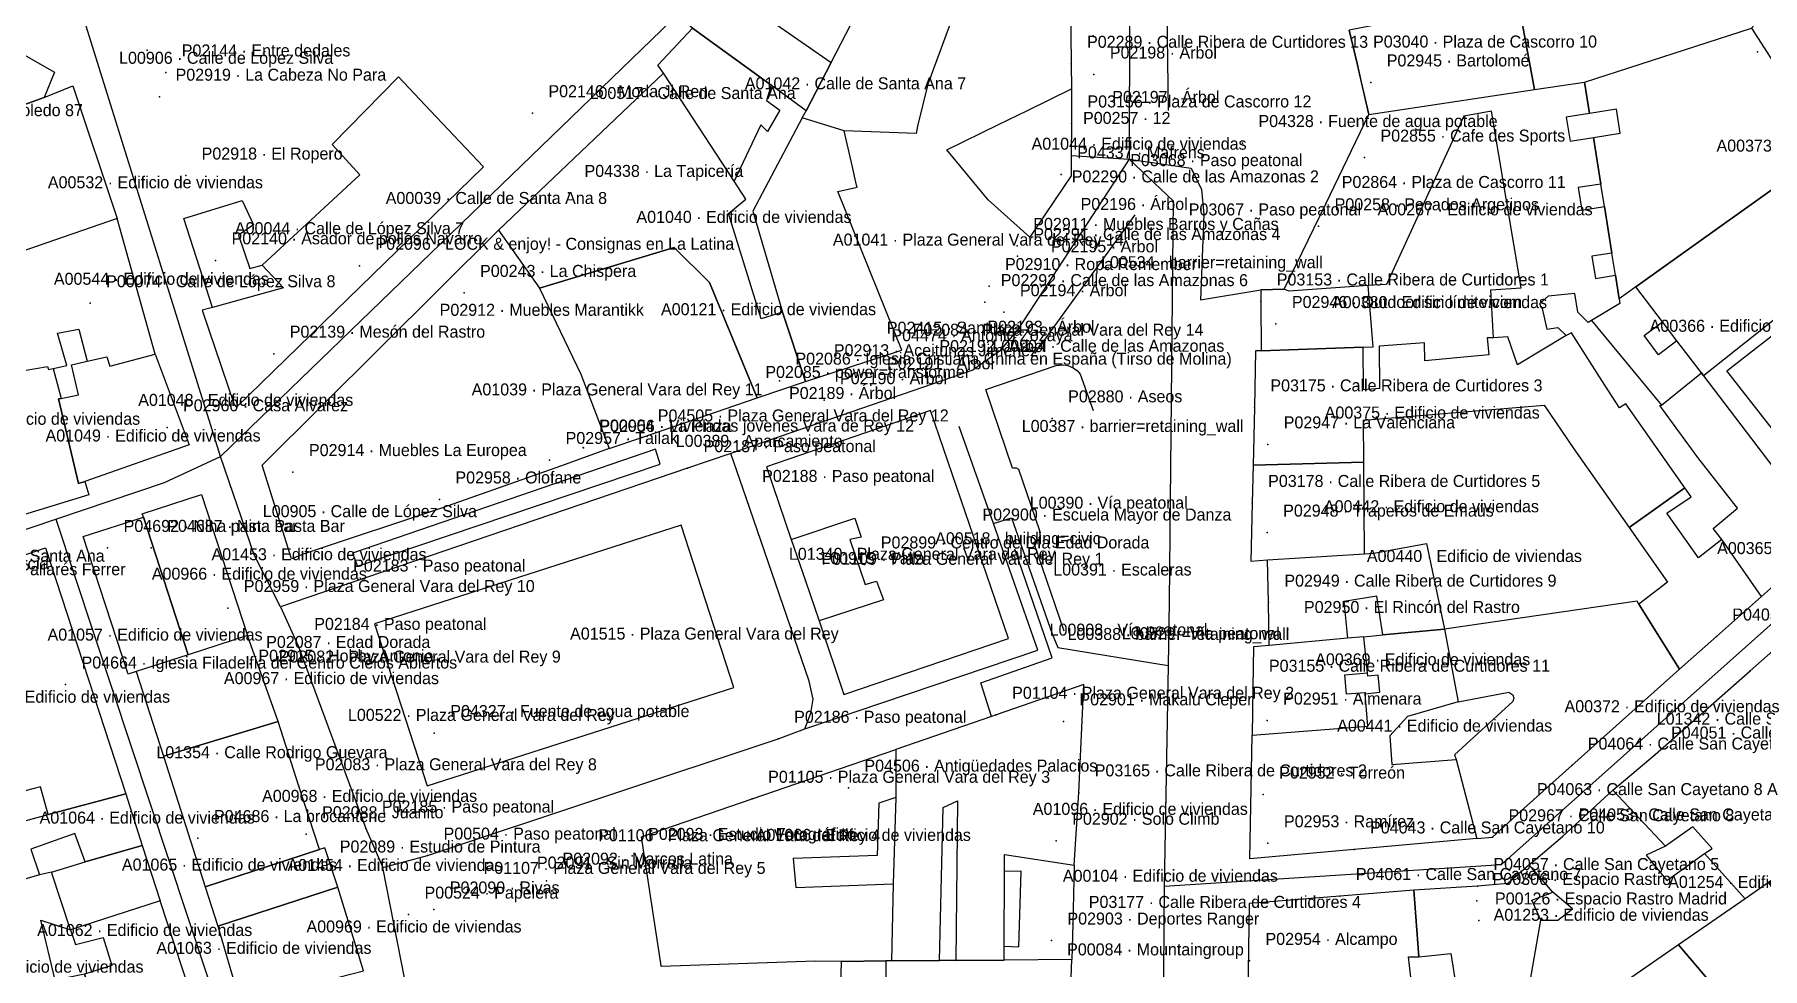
# Model space of a CAD drawing. Header units: metres. Extents: x 436207 to 441321, y 4465685 to 4475088.
# Drawn here: x 439844.1 to 440060.1, y 4473393.7 to 4473510.3 of the extents above; entities that cross this region are included whole.
import ezdxf

# ---------------------------------------------------------------- set-up
doc = ezdxf.new("R2010")
doc.units = ezdxf.units.M
for name, color, linetype, true_color in [('G_A_EDI', 7, 'CONTINUOUS', 0xa4a4a4), ('G_A_VER', 7, 'CONTINUOUS', 0x4d745d), ('G_L_ACC', 7, 'CONTINUOUS', 0xe68241), ('G_L_BAR', 7, 'CONTINUOUS', 0x333333), ('G_L_EQU', 7, 'CONTINUOUS', 0x8e5aa4), ('G_L_INF', 7, 'CONTINUOUS', 0x777777), ('G_L_UMB', 7, 'CONTINUOUS', 0x9e6a39), ('G_L_VIA', 7, 'CONTINUOUS', 0x555555), ('G_P_ACC', 7, 'CONTINUOUS', 0xe68241), ('G_P_COM', 7, 'CONTINUOUS', 0xce3b37), ('G_P_DIR', 7, 'CONTINUOUS', 0x756bb1), ('G_P_EDI', 7, 'CONTINUOUS', 0xa4a4a4), ('G_P_EQU', 7, 'CONTINUOUS', 0x8e5aa4), ('G_P_INF', 7, 'CONTINUOUS', 0x777777), ('G_P_MOB', 7, 'CONTINUOUS', 0x268c9e), ('G_P_PAT', 7, 'CONTINUOUS', 0xa63603), ('G_P_UMB', 7, 'CONTINUOUS', 0x9e6a39), ('G_P_VER', 7, 'CONTINUOUS', 0x4d745d), ('T_A_EDI', 7, 'CONTINUOUS', 0xa4a4a4), ('T_A_VER', 7, 'CONTINUOUS', 0x4d745d), ('T_L_ACC', 7, 'CONTINUOUS', 0xe68241), ('T_L_BAR', 7, 'CONTINUOUS', 0x333333), ('T_L_EQU', 7, 'CONTINUOUS', 0x8e5aa4), ('T_L_INF', 7, 'CONTINUOUS', 0x777777), ('T_L_UMB', 7, 'CONTINUOUS', 0x9e6a39), ('T_L_VIA', 7, 'CONTINUOUS', 0x555555), ('T_P_ACC', 7, 'CONTINUOUS', 0xe68241), ('T_P_COM', 7, 'CONTINUOUS', 0xce3b37), ('T_P_DIR', 7, 'CONTINUOUS', 0x756bb1), ('T_P_EDI', 7, 'CONTINUOUS', 0xa4a4a4), ('T_P_EQU', 7, 'CONTINUOUS', 0x8e5aa4), ('T_P_INF', 7, 'CONTINUOUS', 0x777777), ('T_P_MOB', 7, 'CONTINUOUS', 0x268c9e), ('T_P_PAT', 7, 'CONTINUOUS', 0xa63603), ('T_P_UMB', 7, 'CONTINUOUS', 0x9e6a39), ('T_P_VER', 7, 'CONTINUOUS', 0x4d745d)]:
    doc.layers.add(name, color=color, linetype=linetype, true_color=true_color)

msp = doc.modelspace()

# ---------------------------------------------------------------- linework, layer by layer
at = {"layer": 'G_A_EDI'}
for points in [[(439961.22, 4473540.87), (439967.36, 4473538.34), (439965.37, 4473532.48), (439961.99, 4473521.7), (439960.66, 4473517.45), (439955.75, 4473504.1), (439954.46, 4473498.86), (439954.29, 4473497.95), (439945.31, 4473498.28), (439940.06, 4473499.91), (439940.57, 4473500.78), (439943.68, 4473506.82), (439949.86, 4473518.78), (439953.37, 4473525.62)], [(440031.57, 4473503.43), (440037.83, 4473504.36), (440058.68, 4473511.11), (440059.03, 4473511.47), (440055.86, 4473516.62), (440053.69, 4473520.14), (440053.02, 4473519.52), (440044.47, 4473517.85), (440042.79, 4473517.52), (440033.23, 4473515.67), (440029.44, 4473514.93)], [(439926.35, 4473511.1), (439925.63, 4473511.68), (439928.62, 4473517.42), (439929.44, 4473516.72), (439943.68, 4473506.82), (439940.57, 4473500.78), (439936.2, 4473503.98)], [(440009.4, 4473506.68), (440009.93, 4473504.41), (440010.88, 4473500.33), (440031.57, 4473503.43), (440029.44, 4473514.93), (440021.08, 4473513.31), (440008.43, 4473510.85)], [(439846.64, 4473505.62), (439845.33, 4473502.44), (439836.06, 4473499.12), (439838.67, 4473495.51), (439837.24, 4473494.89), (439838.61, 4473490.85), (439821, 4473484.52), (439818.85, 4473490.16), (439818.06, 4473490.04), (439807.89, 4473497.09), (439814.86, 4473509.07), (439828.89, 4473502.13), (439834.81, 4473512.37), (439836.45, 4473511.41), (439838.38, 4473510.21), (439837.44, 4473508.53), (439840.93, 4473506.47), (439841.87, 4473508.32)], [(439922.74, 4473505.47), (439922.02, 4473506.48), (439926.35, 4473511.1), (439936.2, 4473503.98), (439935.6, 4473502.06), (439937.25, 4473500.86), (439935.72, 4473498.18), (439934.9, 4473499.01), (439931.58, 4473491.98)], [(440058.68, 4473511.11), (440063, 4473504.45), (440068.44, 4473496.06), (440067.97, 4473495.73), (440044.26, 4473478.78), (440042.17, 4473477.28), (440041.69, 4473480.23), (440041.24, 4473483.01), (440040.32, 4473488.81), (440039.86, 4473491.63), (440038.93, 4473497.44), (440042.3, 4473497.97), (440041.81, 4473500.99), (440038.45, 4473500.46), (440037.83, 4473504.36)], [(439934.43, 4473464.91), (439940.46, 4473466.97), (439937.59, 4473475.64), (439934.93, 4473474.78), (439930.84, 4473487.97), (439933.03, 4473489.75), (439931.58, 4473491.98), (439922.74, 4473505.47), (439902.11, 4473485.85), (439907.24, 4473478.61), (439924.06, 4473483.72), (439928.5, 4473479.33)], [(439836.06, 4473499.12), (439845.33, 4473502.44), (439848.91, 4473503.9), (439854.46, 4473487.34), (439831.41, 4473479.37), (439832.1, 4473474.73), (439825.1, 4473472.37), (439824.97, 4473473.05), (439824.38, 4473472.92), (439821, 4473484.52), (439838.61, 4473490.85), (439841.38, 4473491.94), (439838.67, 4473495.51)], [(439900.22, 4473493.8), (439893.61, 4473500.79), (439889.62, 4473505.01), (439881.34, 4473496.56), (439883.08, 4473494.67), (439884.78, 4473492.78), (439872.56, 4473481.5), (439875.24, 4473478.68), (439866.37, 4473476.2), (439865.1, 4473475.86), (439869.06, 4473464.09), (439869.36, 4473463.78)], [(439958.13, 4473495.91), (439964.61, 4473499.08), (439968.22, 4473500.83), (439973.7, 4473503.53), (439973.71, 4473499.2), (439973.69, 4473495.18), (439973.67, 4473492.67), (439971.75, 4473489.83), (439968.49, 4473484.98), (439963.32, 4473489.66)], [(440010.88, 4473500.33), (440031.57, 4473503.43), (440037.83, 4473504.36), (440038.45, 4473500.46), (440035.55, 4473500), (440036.04, 4473496.97), (440038.93, 4473497.44), (440039.86, 4473491.63), (440037.05, 4473491.18), (440037.5, 4473488.36), (440040.32, 4473488.81), (440041.24, 4473483.01), (440038.76, 4473482.62), (440039.21, 4473479.84), (440041.69, 4473480.23), (440042.17, 4473477.28), (440042.26, 4473476.72), (440038.69, 4473474.59), (440038.27, 4473474.33), (440037.01, 4473475.64), (440036.61, 4473477.97), (440033.28, 4473477.63), (440032.2, 4473476.68), (440032.54, 4473476.1), (440033.13, 4473473.49), (440034.51, 4473473.7), (440035.55, 4473472.71), (440029.46, 4473469.05), (440028.26, 4473472.56), (440026.47, 4473472.43), (440026.1, 4473478.42), (440029.89, 4473478.67), (440026.2, 4473500.74), (440022.76, 4473500.13), (440013.07, 4473479.1), (440010.77, 4473478.94), (440000.88, 4473478.26), (440000.3, 4473478.52), (440002.54, 4473483.09), (440005.49, 4473489.14)], [(439940.46, 4473466.97), (439951.86, 4473470.68), (439952.52, 4473470.9), (439944.53, 4473490.68), (439946.92, 4473491.25), (439946.87, 4473491.51), (439946.31, 4473493.94), (439945.31, 4473498.28), (439940.06, 4473499.91), (439933.91, 4473488.25), (439937.59, 4473475.64)], [(440067.97, 4473495.73), (440070.53, 4473492.21), (440075.33, 4473485.63), (440052.7, 4473467.68), (440052.44, 4473468.03), (440049.38, 4473472.05), (440047.57, 4473474.44), (440044.26, 4473478.78)], [(439862.81, 4473487.32), (439870.1, 4473489.56), (439871.5, 4473486.54), (439869.63, 4473485.23), (439871.05, 4473481.09), (439872.56, 4473481.5), (439875.24, 4473478.68), (439866.37, 4473476.2)], [(439832.1, 4473474.73), (439832.59, 4473472.15), (439832.73, 4473471.4), (439834.9, 4473472.08), (439836.96, 4473472.38), (439839.43, 4473472.74), (439840.39, 4473469.05), (439840.93, 4473468.52), (439841.4, 4473468.07), (439845.76, 4473468.82), (439845.86, 4473468.45), (439846.47, 4473468.58), (439848.16, 4473468.95), (439847.02, 4473473.02), (439849.67, 4473473.52), (439850.71, 4473469.5), (439853.16, 4473470.05), (439853.54, 4473468.89), (439859.21, 4473470.36), (439854.46, 4473487.34), (439831.41, 4473479.37)], [(439876.25, 4473444.83), (439872.58, 4473456.51), (439902.11, 4473485.85), (439907.24, 4473478.61), (439912.42, 4473467.88), (439915.95, 4473458.58), (439909.85, 4473456.41), (439895.1, 4473451.19), (439877.83, 4473445.45)], [(439907.24, 4473478.61), (439912.42, 4473467.88), (439915.95, 4473458.58), (439920.02, 4473459.97), (439934.43, 4473464.91), (439928.5, 4473479.33), (439924.06, 4473483.72)], [(439997.4, 4473470.79), (440010.15, 4473471.26), (440011.4, 4473471.31), (440010.77, 4473478.94), (440000.88, 4473478.26), (440000.3, 4473478.52), (439997.36, 4473478.41), (439997.37, 4473476.96)], [(440044.26, 4473478.78), (440042.17, 4473477.28), (440042.26, 4473476.72), (440038.69, 4473474.59), (440047.45, 4473464.03), (440052.44, 4473468.03), (440049.38, 4473472.05), (440047.08, 4473470.31), (440045.27, 4473472.7), (440047.57, 4473474.44)], [(439996.41, 4473456.51), (440010.25, 4473456.87), (440010.22, 4473462.14), (440032.78, 4473464), (440036.51, 4473458.54), (440043.41, 4473448.71), (440050.35, 4473453.68), (440043, 4473464.18), (440042.2, 4473463.67), (440039.99, 4473467.1), (440036.19, 4473473.03), (440035.55, 4473472.71), (440029.46, 4473469.05), (440028.26, 4473472.56), (440026.47, 4473472.43), (440025.65, 4473472.41), (440025.89, 4473470.3), (440017.86, 4473469.53), (440017.85, 4473471.81), (440012.16, 4473471.38), (440012.19, 4473466.11), (440010.19, 4473465.94), (440010.15, 4473471.26), (439997.4, 4473470.79), (439996.73, 4473470.79), (439996.57, 4473463.73)], [(439850.41, 4473454.49), (439850.91, 4473452.83), (439839.59, 4473449.37), (439839.2, 4473451.55), (439837.64, 4473460.44), (439836.96, 4473464.27), (439836.37, 4473467.65), (439837.69, 4473467.9), (439840.93, 4473468.52), (439841.4, 4473468.07), (439845.76, 4473468.82), (439845.86, 4473468.45), (439846.47, 4473468.58), (439847.46, 4473464.86), (439847.14, 4473464.8), (439849.63, 4473454.22)], [(439859.21, 4473470.36), (439863.45, 4473459.05), (439850.41, 4473454.49), (439849.63, 4473454.22), (439847.14, 4473464.8), (439847.46, 4473464.86), (439849.62, 4473465.28), (439848.76, 4473469.04), (439850.71, 4473469.5), (439853.16, 4473470.05), (439853.54, 4473468.89)], [(440052.7, 4473467.68), (440068.13, 4473447.39), (440063.32, 4473443.11), (440059.96, 4473440.13), (440055, 4473447.24), (440053.92, 4473448.62), (440056.93, 4473451.16), (440051.97, 4473457.47), (440047.25, 4473463.96), (440047.45, 4473464.03), (440052.44, 4473468.03)], [(439950.21, 4473439.7), (439942.19, 4473437.07), (439945.27, 4473427.88), (439965.83, 4473434.85), (439956.08, 4473463.35), (439935.61, 4473456.31), (439938.69, 4473447.23), (439946.63, 4473449.88), (439947.45, 4473447.54), (439946, 4473447.21), (439947.92, 4473441.59), (439949.35, 4473442.04)], [(439996.41, 4473456.51), (439996.29, 4473451.79), (439996.13, 4473444.52), (439998.22, 4473444.69), (440010.33, 4473445.46), (440010.25, 4473456.87)], [(440059.96, 4473440.13), (440055, 4473447.24), (440052.06, 4473444.93), (440048.13, 4473450.52), (440051.14, 4473452.56), (440050.35, 4473453.68), (440043.41, 4473448.71), (440048.2, 4473441.9), (440044.63, 4473439.17), (440049.71, 4473431.04), (440054.3, 4473435.11)], [(439857.73, 4473450.03), (439857.6, 4473450.44), (439865.01, 4473452.84), (439870.76, 4473435.25), (439863.35, 4473432.84)], [(439863.35, 4473432.84), (439856.84, 4473430.73), (439855.85, 4473430.41), (439850.23, 4473447.59), (439857.73, 4473450.03)], [(439834.43, 4473442.46), (439845.49, 4473446.19), (439855.55, 4473415.44), (439845.85, 4473412.87), (439844.88, 4473416.34), (439842.95, 4473415.82), (439842.24, 4473418.05), (439840.73, 4473422.74)], [(439998.22, 4473444.69), (440010.33, 4473445.46), (440011.51, 4473445.52), (440018.09, 4473446.73), (440020.33, 4473436.04), (440012.61, 4473435.32), (440011.88, 4473440.14), (440007.75, 4473439.5), (440008.19, 4473434.9), (439998.43, 4473433.99), (439998.32, 4473439.34)], [(440024.38, 4473409.88), (440026.33, 4473410.03), (440029.87, 4473413.3), (440036.24, 4473418.99), (440049.71, 4473431.04), (440044.63, 4473439.17), (440044.41, 4473439.52), (440020.33, 4473436.04), (440022.04, 4473426.95), (440028.35, 4473428.15), (440028.85, 4473427.83), (440029.01, 4473427.42), (440028.87, 4473427), (440021.59, 4473420.35), (440021.77, 4473419.75)], [(439856.84, 4473430.73), (439860.23, 4473420.17), (439874.56, 4473424.48), (439872.66, 4473429.85), (439870.76, 4473435.25), (439863.35, 4473432.84)], [(439996.02, 4473407.35), (439996.28, 4473422.8), (440010.73, 4473423.93), (440010.42, 4473427.94), (440012.26, 4473428.16), (440012.04, 4473430.27), (440010.75, 4473430.15), (440010.71, 4473430.56), (440010.26, 4473435.09), (440012.61, 4473435.32), (440020.33, 4473436.04), (440022.04, 4473426.95), (440015.72, 4473425.14), (440013.48, 4473422.7), (440013.73, 4473419.14), (440021.77, 4473419.75), (440024.38, 4473409.88), (440009.03, 4473408.51)], [(439996.48, 4473433.81), (439996.39, 4473428.71), (439996.28, 4473422.8), (440010.73, 4473423.93), (440010.42, 4473427.94), (440010.4, 4473428.06), (440008.08, 4473427.9), (440007.87, 4473430.31), (440010.71, 4473430.56), (440010.26, 4473435.09), (440008.19, 4473434.9), (439998.43, 4473433.99)], [(440041.35, 4473415.9), (440046.64, 4473420.37), (440058.52, 4473430.82), (440064.18, 4473435.83), (440079.85, 4473417.67), (440070.93, 4473411.44), (440060.83, 4473404.39), (440057.89, 4473402.34), (440052.84, 4473407.99), (440053.76, 4473408.63), (440051.36, 4473411.32), (440047.94, 4473408.92)], [(439951.21, 4473394.59), (439957.24, 4473394.64), (439957.67, 4473413.77), (439959.47, 4473414.58), (439959.25, 4473394.65), (439965.31, 4473394.69), (439965.32, 4473396.42), (439965.35, 4473405.76), (439965.35, 4473407.89), (439974.06, 4473406.53), (439974.62, 4473415.64), (439975.27, 4473429.1), (439964.3, 4473425.33), (439963.73, 4473425.13), (439951.75, 4473421.01), (439951.75, 4473414.99), (439951.42, 4473404.2)], [(439879.74, 4473408.5), (439877.17, 4473416.4), (439874.56, 4473424.48), (439860.23, 4473420.17), (439865.44, 4473403.83)], [(439919.99, 4473410.07), (439933.81, 4473414.84), (439951.75, 4473421.01), (439951.75, 4473414.99), (439949.66, 4473414.29), (439949.42, 4473407.77), (439938.92, 4473407.38), (439939.28, 4473403.77), (439951.42, 4473404.2), (439951.21, 4473394.59), (439950.5, 4473394.59), (439944.96, 4473394.5), (439941.71, 4473394.54), (439922.43, 4473393.89), (439922.4, 4473394.25)], [(439855.55, 4473415.44), (439857.6, 4473408.99), (439850.48, 4473406.96), (439849.17, 4473410.49), (439843.66, 4473408.56), (439844.74, 4473405.34), (439840.39, 4473404.06), (439839.55, 4473406.68), (439838.16, 4473410.8), (439845.85, 4473412.87)], [(440030.93, 4473406.6), (440035.09, 4473410.14), (440041.35, 4473415.9), (440047.94, 4473408.92), (440045.52, 4473407.78), (440048.11, 4473404.64), (440052.84, 4473407.99), (440057.89, 4473402.34), (440049.57, 4473396.59), (440043.19, 4473392.19), (440036.14, 4473387.32), (440035.15, 4473386.64), (440030.05, 4473386.29), (440032.38, 4473399.68), (440034.48, 4473399.67), (440036.31, 4473401.08), (440033.85, 4473403.19)], [(439857.6, 4473408.99), (439859.84, 4473402.08), (439848.62, 4473398.46), (439846.24, 4473405.66), (439850.48, 4473406.96)], [(439865.44, 4473403.83), (439867.04, 4473398.93), (439882.04, 4473403.82), (439880.43, 4473408.72), (439879.74, 4473408.5)], [(439838.66, 4473381.38), (439853.01, 4473385.09), (439850.38, 4473392.95), (439846.71, 4473392.17), (439844.9, 4473399.68), (439848.62, 4473398.46), (439846.24, 4473405.66), (439844.74, 4473405.34), (439840.39, 4473404.06), (439839.55, 4473406.68), (439832.98, 4473404.61), (439834.24, 4473399.07), (439838.1, 4473399.33), (439840.43, 4473390.75), (439836.64, 4473389.64)], [(439974.06, 4473406.53), (439973.88, 4473399.21), (439973.77, 4473394.75), (439965.31, 4473394.69), (439965.32, 4473396.42), (439967.12, 4473396.35), (439967.42, 4473405.8), (439965.35, 4473405.76), (439965.35, 4473407.89)], [(440022.1, 4473385.82), (440030.05, 4473386.29), (440032.38, 4473399.68), (440031.23, 4473402.17), (440033.85, 4473403.19), (440030.93, 4473406.6), (440028.23, 4473404.28), (440024.44, 4473403.94), (440016.5, 4473403.41), (440017.11, 4473395.1), (440021.14, 4473395.51), (440021.84, 4473391.01)], [(439867.04, 4473398.93), (439869.85, 4473389.39), (439885.24, 4473393.35), (439882.04, 4473403.82)], [(440074.88, 4473366.83), (440079.26, 4473370.97), (440084.48, 4473375.53), (440073.27, 4473389.22), (440060.83, 4473404.39), (440057.89, 4473402.34), (440049.57, 4473396.59)], [(439853.01, 4473385.09), (439864.45, 4473388.01), (439859.84, 4473402.08), (439848.62, 4473398.46), (439849.26, 4473396.63), (439852.73, 4473397.52), (439853.78, 4473394), (439850.38, 4473392.95)], [(439995.59, 4473377.64), (440004.63, 4473374.65), (440004.5, 4473379.64), (440011.4, 4473379.76), (440009.07, 4473371.91), (440013.86, 4473370.07), (440017.9, 4473368.33), (440022.43, 4473378.98), (440022.1, 4473385.82), (440021.84, 4473391.01), (440016.31, 4473390.71), (440015.83, 4473395.11), (440017.11, 4473395.1), (440016.5, 4473403.41), (440007.25, 4473402.69), (439995.94, 4473401.77), (439995.73, 4473387.66)], [(440058.83, 4473357.25), (440067.44, 4473362.29), (440074.88, 4473366.83), (440049.57, 4473396.59), (440043.19, 4473392.19), (440055, 4473373.51), (440051.69, 4473372.17)], [(439950.53, 4473387.86), (439951.79, 4473387.86), (439951.09, 4473366.13), (439957.66, 4473365.93), (439957.75, 4473375.28), (439962.91, 4473375.15), (439963.01, 4473378.24), (439973.12, 4473377.98), (439972.8, 4473367.04), (439972.45, 4473358.01), (439952.19, 4473358.37), (439940.71, 4473358.19), (439940.86, 4473364.16), (439943.92, 4473364.13), (439944.1, 4473368.78), (439941.01, 4473368.92), (439941.18, 4473376.49), (439944.35, 4473376.46), (439944.5, 4473382.27), (439941.38, 4473382.29), (439941.64, 4473390.01), (439944.84, 4473389.98), (439944.96, 4473394.5), (439950.5, 4473394.59)], [(439973.12, 4473377.98), (439973.77, 4473394.75), (439965.31, 4473394.69), (439959.25, 4473394.65), (439957.24, 4473394.64), (439951.21, 4473394.59), (439950.5, 4473394.59), (439950.53, 4473387.86), (439951.79, 4473387.86), (439958.02, 4473387.77), (439957.75, 4473375.28), (439962.91, 4473375.15), (439963.01, 4473378.24)]]:
    msp.add_lwpolyline(points, close=True, dxfattribs=at)
at = {"layer": 'G_A_VER'}
msp.add_lwpolyline([(439973.56, 4473517.74), (439973.66, 4473506.65), (439973.7, 4473503.53), (439973.71, 4473499.2), (439973.69, 4473495.18), (439980.91, 4473494.74), (439988.68, 4473493.62), (439989.95, 4473490.97), (439990.24, 4473487.86), (439989.84, 4473477.17), (439997.36, 4473478.41), (440000.3, 4473478.52), (440002.54, 4473483.09), (440005.49, 4473489.14), (440010.88, 4473500.33), (440009.4, 4473506.68), (440008.43, 4473510.85)], dxfattribs=at)
for points in [[(440052.7, 4473467.68), (440068.13, 4473447.39), (440089.21, 4473466.14), (440075.33, 4473485.63)], [(440070.3, 4473479.74), (440079.47, 4473468.03), (440064.77, 4473456.6), (440055.6, 4473468.31)], [(439886.61, 4473436.71), (439893.18, 4473416.44), (439931.51, 4473428.75), (439924.94, 4473449.03)]]:
    msp.add_lwpolyline(points, close=True, dxfattribs=at)
at = {"layer": 'G_L_ACC'}
msp.add_lwpolyline([(439967.58, 4473446.02), (439971.31, 4473435.44)], dxfattribs=at)
at = {"layer": 'G_L_BAR'}
for points in [[(439983.51, 4473528.9), (439983.52, 4473525.59), (439985.45, 4473525.57), (439985.79, 4473500.8)], [(439969.15, 4473470.45), (439981.66, 4473487.8)], [(439972.81, 4473435.77), (439969.01, 4473446.86), (439969.43, 4473447.05), (439969.75, 4473447.36), (439969.82, 4473447.74), (439969.78, 4473448.31), (439967.13, 4473455.98), (439966.85, 4473456.12), (439966.55, 4473456.15), (439966.35, 4473456.13), (439963.03, 4473465.98), (439971.79, 4473468.98), (439972.7, 4473469.04), (439973.26, 4473468.95), (439973.92, 4473468.68), (439974.48, 4473468.31), (439974.79, 4473467.87), (439976.41, 4473463.34)], [(439938.69, 4473447.23), (439940.48, 4473442.07), (439942.19, 4473437.07)], [(439963.73, 4473425.13), (439962.38, 4473429.34), (439971.3, 4473432.43), (439966.63, 4473446.03)]]:
    msp.add_lwpolyline(points, dxfattribs=at)
at = {"layer": 'G_L_EQU'}
msp.add_lwpolyline([(439883.88, 4473445.51), (439884.49, 4473443.89), (439922.31, 4473456.63), (439921.72, 4473458.52), (439883.88, 4473445.51)], dxfattribs=at)
at = {"layer": 'G_L_INF'}
for points in [[(439980.91, 4473494.74), (439986.41, 4473489.53), (439986.37, 4473485.71), (439985.94, 4473439.45), (439985.8, 4473431.49), (439985.3, 4473403.91), (439985.17, 4473387.84), (439984.8, 4473340.5), (439981.22, 4473278.95), (439980.52, 4473259.02), (439980.78, 4473255.9), (439987.15, 4473180.35), (439987.72, 4473173.55)], [(439985.3, 4473403.91), (440027.46, 4473406.62), (440093.78, 4473465.69)], [(439782.52, 4473428.36), (439784.58, 4473428.76), (439846.79, 4473449.77), (439860.36, 4473454.36), (439867.36, 4473457.6)], [(439846.79, 4473449.77), (439867.93, 4473386.06)], [(439912.93, 4473153.2), (439910.52, 4473165.87), (439889.04, 4473283.3), (439887.4, 4473308.45), (439886.94, 4473315.54), (439887.51, 4473320.49), (439892.61, 4473364.29), (439890.46, 4473392.07), (439887.66, 4473406.27)]]:
    msp.add_lwpolyline(points, dxfattribs=at)
at = {"layer": 'G_L_UMB'}
msp.add_lwpolyline([(439867.36, 4473457.6), (439923.73, 4473512.07), (439942.43, 4473548.6), (439943.93, 4473551.56)], dxfattribs=at)
at = {"layer": 'G_L_VIA'}
for points in [[(439979.85, 4473590.8), (439979.77, 4473583.84), (439980.57, 4473549.98), (439980.85, 4473537.9), (439980.99, 4473531.22), (439980.91, 4473494.74)], [(439867.36, 4473457.6), (439846.89, 4473523.28), (439843.86, 4473529.31), (439830.29, 4473547.91)], [(439980.91, 4473494.74), (439979.06, 4473491.87), (439967.02, 4473473.45), (439964.74, 4473470.74), (439961.38, 4473468.37), (439931.14, 4473457.98)], [(439940.38, 4473423.57), (439969.51, 4473433.4), (439963.97, 4473449.22), (439959.67, 4473461.34)], [(439887.66, 4473406.27), (439893.25, 4473407.74), (439937.06, 4473422.33), (439940.38, 4473423.57), (439941.14, 4473425.52), (439941.44, 4473427.28), (439940.94, 4473429.52), (439933.06, 4473452.42), (439931.14, 4473457.98), (439925.75, 4473456.14), (439881.95, 4473441.23), (439874.87, 4473438.83)], [(439874.87, 4473438.83), (439871.59, 4473445.32), (439867.36, 4473457.6)], [(439963.97, 4473449.22), (439966.2, 4473449.93), (439967.58, 4473446.02)], [(439874.87, 4473438.83), (439877.09, 4473433.94), (439885.54, 4473411.12), (439887.66, 4473406.27)], [(439971.31, 4473435.44), (439972.02, 4473433.75), (439985.8, 4473431.49)]]:
    msp.add_lwpolyline(points, dxfattribs=at)
at = {"layer": 'G_P_ACC'}
for p in [(439979.06, 4473491.87), (439986.37, 4473485.71), (439925.75, 4473456.14), (439933.06, 4473452.42), (439881.95, 4473441.23), (439877.09, 4473433.94), (439937.06, 4473422.33), (439885.54, 4473411.12), (439893.25, 4473407.74)]:
    msp.add_point(p, dxfattribs=at)
at = {"layer": 'G_P_COM'}
for p in [(439858.21, 4473508.37), (440059.43, 4473508.13), (439860.53, 4473505.57), (440011.11, 4473504.32), (439906.35, 4473500.48), (439973.16, 4473497.14), (439863.02, 4473492.69), (439910.86, 4473490.52), (439966.94, 4473483.9), (439963.41, 4473478.88), (439892.76, 4473473.17), (439999.26, 4473474.15), (439942.02, 4473468.12), (439998.24, 4473459.11), (439876.43, 4473455.65), (439908.5, 4473457.16), (439894.73, 4473452.23), (439998.17, 4473448.09), (439868.29, 4473438.67), (440000.77, 4473436.05), (439870.11, 4473429.96), (439972.71, 4473424.51), (439998.17, 4473424.61), (439945.84, 4473416.23), (439997.67, 4473415.36), (439878.07, 4473410.41), (439864.56, 4473409.93), (439971.81, 4473409.6), (439998.27, 4473409.28), (439880.28, 4473406.13), (439918.81, 4473407.7), (439904.92, 4473404.12), (439908.11, 4473404.61), (439971.21, 4473397.13), (439995.96, 4473394.59)]:
    msp.add_point(p, dxfattribs=at)
at = {"layer": 'G_P_DIR'}
for p in [(439973.66, 4473506.65), (439971.75, 4473489.83), (439966.95, 4473482.63), (439962.88, 4473476.88)]:
    msp.add_point(p, dxfattribs=at)
at = {"layer": 'G_P_EDI'}
msp.add_point((439912.69, 4473458.71), dxfattribs=at)
at = {"layer": 'G_P_EQU'}
for p in [(439972.43, 4473492.84), (440004.6, 4473486.35), (439884.74, 4473481.42), (439897.81, 4473478.03), (439874.03, 4473470.44), (439937.22, 4473467.07), (439853.27, 4473446.17), (439858.72, 4473446.18), (439871.08, 4473431.68), (439848.01, 4473429.11), (440024.35, 4473402.08), (439894.03, 4473401.01), (440024.64, 4473399.64)]:
    msp.add_point(p, dxfattribs=at)
at = {"layer": 'G_P_INF'}
msp.add_point((439933.46, 4473465.41), dxfattribs=at)
at = {"layer": 'G_P_MOB'}
for p in [(439995.08, 4473496.75), (439971.3, 4473462.36), (439894.09, 4473423.05), (439890.87, 4473400.37)]:
    msp.add_point(p, dxfattribs=at)
at = {"layer": 'G_P_PAT'}
for p in [(439851.08, 4473476.74), (439949.22, 4473470)]:
    msp.add_point(p, dxfattribs=at)
at = {"layer": 'G_P_UMB'}
for p in [(440009.4, 4473506.68), (439859.76, 4473502.54), (439973.71, 4473499.2), (440010.33, 4473494.93), (440005.49, 4473489.14), (439866.76, 4473482.1), (439997.37, 4473476.96), (439948.64, 4473470.94), (439951.86, 4473470.68), (439996.57, 4473463.73), (439860.69, 4473461.24), (439920.02, 4473459.97), (439912.73, 4473458.67), (439996.29, 4473451.79), (439960.59, 4473447.6), (439947.89, 4473444.11), (439940.48, 4473442.07), (439998.32, 4473439.34), (440054.3, 4473435.11), (439872.66, 4473429.85), (440058.52, 4473430.82), (439996.39, 4473428.71), (439964.3, 4473425.33), (440036.24, 4473418.99), (440046.64, 4473420.37), (439877.17, 4473416.4), (439933.81, 4473414.84), (439974.62, 4473415.64), (440029.87, 4473413.3), (440009.03, 4473408.51), (440026.33, 4473410.03), (440035.09, 4473410.14), (439912.57, 4473407.54), (440024.44, 4473403.94), (439898.25, 4473403.46), (440007.25, 4473402.69), (439973.88, 4473399.21)]:
    msp.add_point(p, dxfattribs=at)
at = {"layer": 'G_P_VER'}
for p in [(439976.42, 4473510.13), (439993.03, 4473509.33), (439976.51, 4473505.31), (439976.81, 4473499.76), (439972.86, 4473486.39), (439969.15, 4473481.1), (439965.28, 4473475.62), (439961.21, 4473471.06), (439955.21, 4473468.64), (439948.66, 4473466.49), (439942.79, 4473464.63), (439936.42, 4473462.78)]:
    msp.add_point(p, dxfattribs=at)

# ---------------------------------------------------------------- texts
at = {"layer": 'T_A_EDI'}
for s, p in [('A01042 · Calle de Santa Ana 7', (439932.9, 4473503.46)), ('A00545 · Calle de Toledo 87', (439824.64, 4473500.11)), ('A01044 · Edificio de viviendas', (439968.73, 4473495.92)), ('A00373 · Edificio de viviendas', (440054.32, 4473495.68)), ('A00532 · Edificio de viviendas', (439845.8, 4473491.1)), ('A00039 · Calle de Santa Ana 8', (439888.02, 4473489.14)), ('A01040 · Edificio de viviendas', (439919.35, 4473486.78)), ('A00267 · Edificio de viviendas', (440011.97, 4473487.72)), ('A00044 · Calle de López Silva 7', (439869.17, 4473485.36)), ('A01041 · Plaza General Vara del Rey 14', (439943.9, 4473483.94)), ('A00544 · Edificio de viviendas', (439846.55, 4473479.05)), ('A00380 · Edificio de viviendas', (440006.28, 4473476.13)), ('A00121 · Edificio de viviendas', (439922.42, 4473475.25)), ('A00366 · Edificio', (440045.97, 4473473.18)), ('A01039 · Plaza General Vara del Rey 11', (439898.76, 4473465.23)), ('A01048 · Edificio de viviendas', (439857.09, 4473463.92)), ('A01050 · Edificio de viviendas', (439830.46, 4473461.56)), ('A00375 · Edificio de viviendas', (440005.36, 4473462.34)), ('A01049 · Edificio de viviendas', (439845.51, 4473459.47)), ('A00442 · Edificio de viviendas', (440005.26, 4473450.63)), ('A00518 · building=civic', (439956.68, 4473446.63)), ('A00365 · Edificio de viviendas', (440054.4, 4473445.41)), ('A01453 · Edificio de viviendas', (439866.25, 4473444.64)), ('A00440 · Edificio de viviendas', (440010.63, 4473444.42)), ('A00966 · Edificio de viviendas', (439858.79, 4473442.21)), ('A01057 · Edificio de viviendas', (439845.76, 4473434.6)), ('A00369 · Edificio de viviendas', (440004.17, 4473431.51)), ('A00967 · Edificio de viviendas', (439867.8, 4473429.16)), ('A01056 · Edificio de viviendas', (439834.2, 4473426.84)), ('A00372 · Edificio de viviendas', (440035.33, 4473425.65)), ('A00441 · Edificio de viviendas', (440006.92, 4473423.23)), ('A00968 · Edificio de viviendas', (439872.57, 4473414.45)), ('A01064 · Edificio de viviendas', (439844.77, 4473411.74)), ('A01096 · Edificio de viviendas', (439968.88, 4473412.83)), ('A01066 · Edificio de viviendas', (439934.27, 4473409.58)), ('A01065 · Edificio de viviendas', (439855.05, 4473405.87)), ('A01454 · Edificio de viviendas', (439875.74, 4473405.82)), ('A00104 · Edificio de viviendas', (439972.64, 4473404.48)), ('A01254 · Edificio de viviendas', (440048.28, 4473403.71)), ('A00969 · Edificio de viviendas', (439878.12, 4473398.14)), ('A01253 · Edificio de viviendas', (440026.47, 4473399.6)), ('A01062 · Edificio de viviendas', (439844.47, 4473397.7)), ('A01063 · Edificio de viviendas', (439859.37, 4473395.47)), ('A01061 · Edificio de viviendas', (439830.88, 4473393.12))]:
    msp.add_text(s, height=1.5, dxfattribs=at).set_placement(p)
at = {"layer": 'T_A_VER'}
msp.add_text('A01515 · Plaza General Vara del Rey', height=1.5, dxfattribs=at).set_placement((439911.06, 4473434.73))
at = {"layer": 'T_L_ACC'}
msp.add_text('L00391 · Escaleras', height=1.5, dxfattribs=at).set_placement((439971.44, 4473442.73))
at = {"layer": 'T_L_BAR'}
for s, p in [('L00534 · barrier=retaining_wall', (439977.41, 4473481.12)), ('L00387 · barrier=retaining_wall', (439967.5, 4473460.66)), ('L00915 · Valla', (439942.45, 4473444.15)), ('L00388 · barrier=retaining_wall', (439973.22, 4473434.68))]:
    msp.add_text(s, height=1.5, dxfattribs=at).set_placement(p)
at = {"layer": 'T_L_EQU'}
msp.add_text('L00389 · Aparcamiento', height=1.5, dxfattribs=at).set_placement((439924.26, 4473458.8))
at = {"layer": 'T_L_INF'}
for s, p in [('L00516 · Calle de Santa Ana', (439827.13, 4473444.45)), ('L01342 · Calle San Cayetano', (440046.85, 4473424.1)), ('L01354 · Calle Rodrigo Guevara', (439859.36, 4473419.91))]:
    msp.add_text(s, height=1.5, dxfattribs=at).set_placement(p)
at = {"layer": 'T_L_UMB'}
msp.add_text('L00517 · Calle de Santa Ana', height=1.5, dxfattribs=at).set_placement((439913.49, 4473502.25))
at = {"layer": 'T_L_VIA'}
for s, p in [('L00906 · Calle de López Silva', (439854.7, 4473506.65)), ('L00904 · Calle de las Amazonas', (439963.83, 4473470.68)), ('L00905 · Calle de López Silva', (439872.66, 4473450.02)), ('L00390 · Vía peatonal', (439968.5, 4473451.08)), ('L01340 · Plaza General Vara del Rey', (439938.4, 4473444.69)), ('L00908 · Vía peatonal', (439970.98, 4473435.22)), ('L00529 · Vía peatonal', (439980, 4473434.77)), ('L00522 · Plaza General Vara del Rey', (439883.3, 4473424.57))]:
    msp.add_text(s, height=1.5, dxfattribs=at).set_placement(p)
at = {"layer": 'T_P_ACC'}
for s, p in [('P03068 · Paso peatonal', (439981.06, 4473493.87)), ('P03067 · Paso peatonal', (439988.37, 4473487.71)), ('P02187 · Paso peatonal', (439927.75, 4473458.14)), ('P02188 · Paso peatonal', (439935.06, 4473454.42)), ('P02183 · Paso peatonal', (439883.95, 4473443.23)), ('P02184 · Paso peatonal', (439879.09, 4473435.94)), ('P02186 · Paso peatonal', (439939.06, 4473424.33)), ('P02185 · Paso peatonal', (439887.54, 4473413.12)), ('P00504 · Paso peatonal', (439895.25, 4473409.74))]:
    msp.add_text(s, height=1.5, dxfattribs=at).set_placement(p)
at = {"layer": 'T_P_COM'}
for s, p in [('P02144 · Entre dedales', (439862.53, 4473507.57)), ('P02945 · Bartolomé', (440013.11, 4473506.32)), ('P02146 · Moda Ji Ren', (439908.35, 4473502.48)), ('P00257 · 12', (439975.16, 4473499.14)), ('P02918 · El Ropero', (439865.02, 4473494.69)), ('P04338 · La Tapicería', (439912.86, 4473492.52)), ('P02911 · Muebles Barros y Cañas', (439968.94, 4473485.9)), ('P02910 · Ropa Remember', (439965.41, 4473480.88)), ('P02946 · Outdoor sin límite.com', (440001.26, 4473476.15)), ('P02912 · Muebles Marantikk', (439894.76, 4473475.17)), ('P02913 · Aceitunas Jiménez', (439944.02, 4473470.12)), ('P02947 · La Valenciana', (440000.24, 4473461.11)), ('P02957 · Tailak', (439910.5, 4473459.16)), ('P02914 · Muebles La Europea', (439878.43, 4473457.65)), ('P02958 · Olofane', (439896.73, 4473454.23)), ('P02948 · Traperos de Emaús', (440000.17, 4473450.09)), ('P02959 · Plaza General Vara del Rey 10', (439870.29, 4473440.67)), ('P02950 · El Rincón del Rastro', (440002.77, 4473438.05)), ('P02915 · Hobby Antonio', (439872.11, 4473431.96)), ('P02901 · Makalu Cleper', (439974.71, 4473426.51)), ('P02951 · Almenara', (440000.17, 4473426.61)), ('P04506 · Antigüedades Palacios', (439947.84, 4473418.23)), ('P02952 · Torreón', (439999.67, 4473417.36)), ('P04686 · La brocanterie', (439866.56, 4473411.93)), ('P02088 · Juanito', (439880.07, 4473412.41)), ('P02902 · Solo Climb', (439973.81, 4473411.6)), ('P02953 · Ramírez', (440000.27, 4473411.28)), ('P02093 · Estudio Fotográfico', (439920.81, 4473409.7)), ('P02089 · Estudio de Pintura', (439882.28, 4473408.13)), ('P02092 · Marcos Latina', (439910.11, 4473406.61)), ('P02091 · Sin Morralla', (439906.92, 4473406.12)), ('P02903 · Deportes Ranger', (439973.21, 4473399.13)), ('P02954 · Alcampo', (439997.96, 4473396.59)), ('P00084 · Mountaingroup', (439973.17, 4473395.28))]:
    msp.add_text(s, height=1.5, dxfattribs=at).set_placement(p)
at = {"layer": 'T_P_DIR'}
for s, p in [('P02289 · Calle Ribera de Curtidores 13', (439975.66, 4473508.65)), ('P02290 · Calle de las Amazonas 2', (439973.75, 4473491.83)), ('P02291 · Calle de las Amazonas 4', (439968.95, 4473484.63)), ('P02292 · Calle de las Amazonas 6', (439964.88, 4473478.88))]:
    msp.add_text(s, height=1.5, dxfattribs=at).set_placement(p)
at = {"layer": 'T_P_EDI'}
msp.add_text('P00004 · Viviendas jovenes Vara de Rey 12', height=1.5, dxfattribs=at).set_placement((439914.69, 4473460.71))
at = {"layer": 'T_P_EQU'}
for s, p in [('P04337 · Mafrens', (439974.43, 4473494.84)), ('P00258 · Pecados Argetinos', (440006.6, 4473488.35)), ('P02096 · LOCK & enjoy! - Consignas en La Latina', (439886.74, 4473483.42)), ('P00243 · La Chispera', (439899.81, 4473480.03)), ('P02139 · Mesón del Rastro', (439876.03, 4473472.44)), ('P02086 · Iglesia Cristiana China en España (Tirso de Molina)', (439939.22, 4473469.07)), ('P04692 · Nina pasta bar', (439855.27, 4473448.17)), ('P04687 · Nina Pasta Bar', (439860.72, 4473448.18)), ('P02087 · Edad Dorada', (439873.08, 4473433.68)), ('P04664 · Iglesia Filadelfia del Centro Cielos Abiertos', (439850.01, 4473431.11)), ('P02090 · Rivas', (439896.03, 4473403.01)), ('P00306 · Espacio Rastro', (440026.35, 4473404.08)), ('P00126 · Espacio Rastro Madrid', (440026.64, 4473401.64))]:
    msp.add_text(s, height=1.5, dxfattribs=at).set_placement(p)
at = {"layer": 'T_P_INF'}
msp.add_text('P02085 · power=transformer', height=1.5, dxfattribs=at).set_placement((439935.46, 4473467.41))
at = {"layer": 'T_P_MOB'}
for s, p in [('P04328 · Fuente de agua potable', (439997.08, 4473498.75)), ('P02880 · Aseos', (439973.3, 4473464.36)), ('P04327 · Fuente de agua potable', (439896.09, 4473425.05)), ('P00524 · Papelera', (439892.87, 4473402.37))]:
    msp.add_text(s, height=1.5, dxfattribs=at).set_placement(p)
at = {"layer": 'T_P_PAT'}
for s, p in [('P00074 · Calle de López Silva 8', (439853.08, 4473478.74)), ('P04474 · Antonio Zozaya', (439951.22, 4473472)), ('P02181 · Ángel Trevijano García', (439816.73, 4473443.49)), ('P02178 · Pedro Pallarés Ferrer', (439827.63, 4473442.77))]:
    msp.add_text(s, height=1.5, dxfattribs=at).set_placement(p)
at = {"layer": 'T_P_UMB'}
for s, p in [('P03040 · Plaza de Cascorro 10', (440011.4, 4473508.68)), ('P02919 · La Cabeza No Para', (439861.76, 4473504.54)), ('P03156 · Plaza de Cascorro 12', (439975.71, 4473501.2)), ('P02855 · Cafe des Sports', (440012.33, 4473496.93)), ('P02864 · Plaza de Cascorro 11', (440007.49, 4473491.14)), ('P02140 · Asador de pollos Navarro', (439868.76, 4473484.1)), ('P03153 · Calle Ribera de Curtidores 1', (439999.37, 4473478.96)), ('P02415 · Santurce', (439950.64, 4473472.94)), ('P02084 · Plaza General Vara del Rey 14', (439953.86, 4473472.68)), ('P03175 · Calle Ribera de Curtidores 3', (439998.57, 4473465.73)), ('P02960 · Casa Álvarez', (439862.69, 4473463.24)), ('P02956 · La Plaza', (439914.73, 4473460.67)), ('P04505 · Plaza General Vara del Rey 12', (439922.02, 4473461.97)), ('P03178 · Calle Ribera de Curtidores 5', (439998.29, 4473453.79)), ('P02900 · Escuela Mayor de Danza', (439962.59, 4473449.6)), ('P02899 · Centro de Día Edad Dorada', (439949.89, 4473446.11)), ('P01109 · Plaza General Vara del Rey 1', (439942.48, 4473444.07)), ('P02949 · Calle Ribera de Curtidores 9', (440000.32, 4473441.34)), ('P04059 · Calle San Cayetano 6', (440056.3, 4473437.11)), ('P02082 · Plaza General Vara del Rey 9', (439874.66, 4473431.85)), ('P03155 · Calle Ribera de Curtidores 11', (439998.39, 4473430.71)), ('P01104 · Plaza General Vara del Rey 2', (439966.3, 4473427.33)), ('P04051 · Calle San Cayetano 3 C', (440048.64, 4473422.37)), ('P04064 · Calle San Cayetano 8 B', (440038.24, 4473420.99)), ('P02083 · Plaza General Vara del Rey 8', (439879.17, 4473418.4)), ('P03165 · Calle Ribera de Curtidores 2', (439976.62, 4473417.64)), ('P01105 · Plaza General Vara del Rey 3', (439935.81, 4473416.84)), ('P04063 · Calle San Cayetano 8 A', (440031.87, 4473415.3)), ('P02967 · Calle San Cayetano 8', (440028.33, 4473412.03)), ('P04053 · Calle San Cayetano 3', (440037.09, 4473412.14)), ('P01106 · Plaza General Vara del Rey 4', (439914.57, 4473409.54)), ('P04043 · Calle San Cayetano 10', (440011.03, 4473410.51)), ('P01107 · Plaza General Vara del Rey 5', (439900.25, 4473405.46)), ('P04061 · Calle San Cayetano 7', (440009.25, 4473404.69)), ('P04057 · Calle San Cayetano 5', (440026.44, 4473405.94)), ('P03177 · Calle Ribera de Curtidores 4', (439975.88, 4473401.21))]:
    msp.add_text(s, height=1.5, dxfattribs=at).set_placement(p)
at = {"layer": 'T_P_VER'}
for s, p in [('P02198 · Árbol', (439978.51, 4473507.31)), ('P02197 · Árbol', (439978.81, 4473501.76)), ('P02196 · Árbol', (439974.86, 4473488.39)), ('P02195 · Árbol', (439971.15, 4473483.1)), ('P02194 · Árbol', (439967.28, 4473477.62)), ('P02193 · Árbol', (439963.21, 4473473.06)), ('P02192 · Árbol', (439957.21, 4473470.64)), ('P02190 · Árbol', (439944.79, 4473466.63)), ('P02191 · Árbol', (439950.66, 4473468.49)), ('P02189 · Árbol', (439938.42, 4473464.78))]:
    msp.add_text(s, height=1.5, dxfattribs=at).set_placement(p)

doc.saveas('drawing.dxf')
